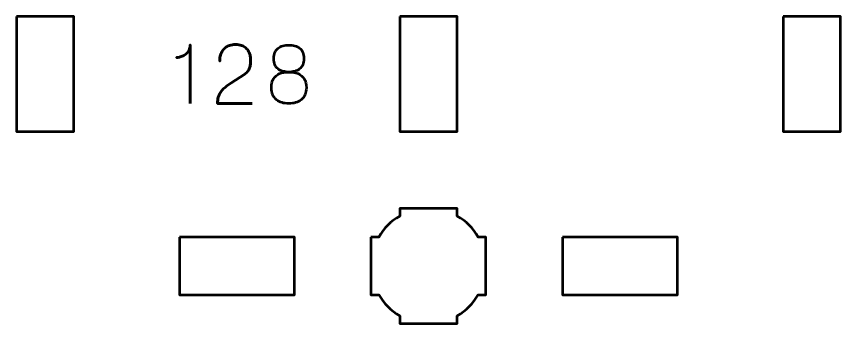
# Model space of a CAD drawing. Header units: centimetres. Extents: x -14.55 to -6.45, y -18.9 to -10.8.
# Drawn here: x -12.65 to -8.35, y -17.15 to -15.55 of the extents above; entities that cross this region are included whole.
import ezdxf

# ---------------------------------------------------------------- set-up
doc = ezdxf.new("R2010")
doc.units = ezdxf.units.CM
doc.header["$MEASUREMENT"] = 0
doc.layers.add('Layer 1', color=7, linetype='Continuous')

msp = doc.modelspace()

# ---------------------------------------------------------------- linework, layer by layer
at = {"layer": 'Layer 1', "lineweight": 53}
for points, knots in [([(-12.64997, -15.54998), (-12.64997, -15.54998), (-12.34997, -15.54998), (-12.34997, -15.54998), (-12.34997, -15.54998), (-12.34997, -15.54998), (-12.34997, -16.14998), (-12.34997, -16.14998), (-12.34997, -16.14998), (-12.34997, -16.14998), (-12.64997, -16.14998), (-12.64997, -16.14998), (-12.64997, -16.14998), (-12.64997, -16.14998), (-12.64997, -15.54998), (-12.64997, -15.54998)], [0, 0, 0, 0, 0.25, 0.25, 0.25, 0.25, 0.5, 0.5, 0.5, 0.5, 0.75, 0.75, 0.75, 0.75, 1, 1, 1, 1]), ([(-10.65004, -15.54998), (-10.65004, -15.54998), (-10.35004, -15.54998), (-10.35004, -15.54998), (-10.35004, -15.54998), (-10.35004, -15.54998), (-10.35004, -16.14998), (-10.35004, -16.14998), (-10.35004, -16.14998), (-10.35004, -16.14998), (-10.65004, -16.14998), (-10.65004, -16.14998), (-10.65004, -16.14998), (-10.65004, -16.14998), (-10.65004, -15.54998), (-10.65004, -15.54998)], [0, 0, 0, 0, 0.25, 0.25, 0.25, 0.25, 0.5, 0.5, 0.5, 0.5, 0.75, 0.75, 0.75, 0.75, 1, 1, 1, 1]), ([(-8.64994, -15.54998), (-8.64994, -15.54998), (-8.34993, -15.54998), (-8.34993, -15.54998), (-8.34993, -15.54998), (-8.34993, -15.54998), (-8.34993, -16.14998), (-8.34993, -16.14998), (-8.34993, -16.14998), (-8.34993, -16.14998), (-8.64994, -16.14998), (-8.64994, -16.14998), (-8.64994, -16.14998), (-8.64994, -16.14998), (-8.64994, -15.54998), (-8.64994, -15.54998)], [0, 0, 0, 0, 0.25, 0.25, 0.25, 0.25, 0.5, 0.5, 0.5, 0.5, 0.75, 0.75, 0.75, 0.75, 1, 1, 1, 1]), ([(-10.8, -16.69994), (-10.8, -16.69994), (-10.7598, -16.69994), (-10.7598, -16.69994), (-10.7598, -16.69994), (-10.73347, -16.65442), (-10.69551, -16.61649), (-10.65, -16.59016), (-10.65, -16.59016), (-10.65, -16.59016), (-10.65, -16.54994), (-10.65, -16.54994), (-10.65, -16.54994), (-10.65, -16.54994), (-10.35, -16.54994), (-10.35, -16.54994), (-10.35, -16.54994), (-10.35, -16.54994), (-10.35, -16.59013), (-10.35, -16.59013), (-10.35, -16.59013), (-10.30447, -16.61646), (-10.26648, -16.65441), (-10.24012, -16.69994), (-10.24012, -16.69994), (-10.24012, -16.69994), (-10.2, -16.69994), (-10.2, -16.69994), (-10.2, -16.69994), (-10.2, -16.69994), (-10.2, -16.84536), (-10.2, -16.84536), (-10.2, -16.84536), (-10.2, -16.84536), (-10.19994, -16.85001), (-10.19994, -16.85001), (-10.19994, -16.85001), (-10.19994, -16.85001), (-10.2, -16.85465), (-10.2, -16.85465), (-10.2, -16.85465), (-10.2, -16.85465), (-10.2, -16.99994), (-10.2, -16.99994), (-10.2, -16.99994), (-10.2, -16.99994), (-10.24007, -16.99994), (-10.24007, -16.99994), (-10.24007, -16.99994), (-10.26642, -17.04551), (-10.30442, -17.08352), (-10.35, -17.10988), (-10.35, -17.10988), (-10.35, -17.10988), (-10.35, -17.14994), (-10.35, -17.14994), (-10.35, -17.14994), (-10.35, -17.14994), (-10.49328, -17.14994), (-10.49328, -17.14994), (-10.49328, -17.14994), (-10.49328, -17.14994), (-10.49995, -17.15002), (-10.49995, -17.15002), (-10.49995, -17.15002), (-10.49995, -17.15002), (-10.50663, -17.14994), (-10.50663, -17.14994), (-10.50663, -17.14994), (-10.50663, -17.14994), (-10.65, -17.14994), (-10.65, -17.14994), (-10.65, -17.14994), (-10.65, -17.14994), (-10.65, -17.10984), (-10.65, -17.10984), (-10.65, -17.10984), (-10.69554, -17.08348), (-10.73352, -17.04549), (-10.75985, -16.99994), (-10.75985, -16.99994), (-10.75985, -16.99994), (-10.8, -16.99994), (-10.8, -16.99994), (-10.8, -16.99994), (-10.8, -16.99994), (-10.8, -16.69994), (-10.8, -16.69994)], [0, 0, 0, 0, 0.0454545, 0.0454545, 0.0454545, 0.0454545, 0.0909091, 0.0909091, 0.0909091, 0.0909091, 0.1363636, 0.1363636, 0.1363636, 0.1363636, 0.1818182, 0.1818182, 0.1818182, 0.1818182, 0.2272727, 0.2272727, 0.2272727, 0.2272727, 0.2727273, 0.2727273, 0.2727273, 0.2727273, 0.3181818, 0.3181818, 0.3181818, 0.3181818, 0.3636364, 0.3636364, 0.3636364, 0.3636364, 0.4090909, 0.4090909, 0.4090909, 0.4090909, 0.4545455, 0.4545455, 0.4545455, 0.4545455, 0.5, 0.5, 0.5, 0.5, 0.5454545, 0.5454545, 0.5454545, 0.5454545, 0.5909091, 0.5909091, 0.5909091, 0.5909091, 0.6363636, 0.6363636, 0.6363636, 0.6363636, 0.6818182, 0.6818182, 0.6818182, 0.6818182, 0.7272727, 0.7272727, 0.7272727, 0.7272727, 0.7727273, 0.7727273, 0.7727273, 0.7727273, 0.8181818, 0.8181818, 0.8181818, 0.8181818, 0.8636364, 0.8636364, 0.8636364, 0.8636364, 0.9090909, 0.9090909, 0.9090909, 0.9090909, 0.9545455, 0.9545455, 0.9545455, 0.9545455, 1, 1, 1, 1]), ([(-11.79999, -16.69996), (-11.79999, -16.69996), (-11.19998, -16.69996), (-11.19998, -16.69996), (-11.19998, -16.69996), (-11.19998, -16.69996), (-11.19998, -16.99997), (-11.19998, -16.99997), (-11.19998, -16.99997), (-11.19998, -16.99997), (-11.79999, -16.99997), (-11.79999, -16.99997), (-11.79999, -16.99997), (-11.79999, -16.99997), (-11.79999, -16.69996), (-11.79999, -16.69996)], [0, 0, 0, 0, 0.25, 0.25, 0.25, 0.25, 0.5, 0.5, 0.5, 0.5, 0.75, 0.75, 0.75, 0.75, 1, 1, 1, 1]), ([(-9.79992, -16.69996), (-9.79992, -16.69996), (-9.19992, -16.69996), (-9.19992, -16.69996), (-9.19992, -16.69996), (-9.19992, -16.69996), (-9.19992, -16.99997), (-9.19992, -16.99997), (-9.19992, -16.99997), (-9.19992, -16.99997), (-9.79992, -16.99997), (-9.79992, -16.99997), (-9.79992, -16.99997), (-9.79992, -16.99997), (-9.79992, -16.69996), (-9.79992, -16.69996)], [0, 0, 0, 0, 0.25, 0.25, 0.25, 0.25, 0.5, 0.5, 0.5, 0.5, 0.75, 0.75, 0.75, 0.75, 1, 1, 1, 1])]:
    msp.add_open_spline(points, degree=3, knots=knots, dxfattribs=at)
at = {"layer": 'Layer 1', "color": 5, "lineweight": 53}
for points, knots in [([(-11.74362, -16.00346), (-11.74362, -16.00346), (-11.74362, -15.69824), (-11.74362, -15.69824), (-11.74362, -15.69824), (-11.74369, -15.70861), (-11.74553, -15.7175), (-11.74906, -15.72491), (-11.74906, -15.72491), (-11.75251, -15.73239), (-11.7571, -15.73853), (-11.76274, -15.74346), (-11.76274, -15.74346), (-11.76839, -15.7484), (-11.77446, -15.75235), (-11.78095, -15.75532), (-11.78095, -15.75532), (-11.78744, -15.75821), (-11.79372, -15.7604), (-11.79979, -15.76174), (-11.79979, -15.76174), (-11.80592, -15.76315), (-11.81115, -15.764), (-11.81559, -15.76428), (-11.81559, -15.76428), (-11.81115, -15.764), (-11.80592, -15.76315), (-11.79979, -15.76174), (-11.79979, -15.76174), (-11.79372, -15.7604), (-11.78744, -15.75821), (-11.78095, -15.75532), (-11.78095, -15.75532), (-11.77446, -15.75235), (-11.76839, -15.7484), (-11.76274, -15.74346), (-11.76274, -15.74346), (-11.7571, -15.73853), (-11.75251, -15.73239), (-11.74906, -15.72491), (-11.74906, -15.72491), (-11.74553, -15.7175), (-11.74369, -15.70861), (-11.74362, -15.69824), (-11.74362, -15.69824), (-11.74362, -15.69824), (-11.74362, -16.00346), (-11.74362, -16.00346)], [0, 0, 0, 0, 0.0833333, 0.0833333, 0.0833333, 0.0833333, 0.1666667, 0.1666667, 0.1666667, 0.1666667, 0.25, 0.25, 0.25, 0.25, 0.3333333, 0.3333333, 0.3333333, 0.3333333, 0.4166667, 0.4166667, 0.4166667, 0.4166667, 0.5, 0.5, 0.5, 0.5, 0.5833333, 0.5833333, 0.5833333, 0.5833333, 0.6666667, 0.6666667, 0.6666667, 0.6666667, 0.75, 0.75, 0.75, 0.75, 0.8333333, 0.8333333, 0.8333333, 0.8333333, 0.9166667, 0.9166667, 0.9166667, 0.9166667, 1, 1, 1, 1]), ([(-11.41978, -16.00346), (-11.41978, -16.00346), (-11.60139, -16.00346), (-11.60139, -16.00346), (-11.60139, -16.00346), (-11.60104, -15.99118), (-11.59949, -15.98032), (-11.59687, -15.971), (-11.59687, -15.971), (-11.59419, -15.96169), (-11.5906, -15.95351), (-11.58615, -15.94645), (-11.58615, -15.94645), (-11.58163, -15.9394), (-11.57648, -15.93312), (-11.57063, -15.92761), (-11.57063, -15.92761), (-11.56477, -15.92204), (-11.55849, -15.91696), (-11.55172, -15.91216), (-11.55172, -15.91216), (-11.54495, -15.90743), (-11.53796, -15.90271), (-11.53069, -15.89805), (-11.53069, -15.89805), (-11.53069, -15.89805), (-11.4583, -15.84979), (-11.4583, -15.84979), (-11.4583, -15.84979), (-11.4509, -15.84457), (-11.44511, -15.83886), (-11.44102, -15.83272), (-11.44102, -15.83272), (-11.43686, -15.82658), (-11.43396, -15.82009), (-11.4322, -15.81324), (-11.4322, -15.81324), (-11.43051, -15.80647), (-11.42945, -15.79949), (-11.4291, -15.79243), (-11.4291, -15.79243), (-11.42874, -15.7853), (-11.4286, -15.77818), (-11.42867, -15.77105), (-11.42867, -15.77105), (-11.42867, -15.7652), (-11.42945, -15.75892), (-11.431, -15.75214), (-11.431, -15.75214), (-11.43262, -15.74544), (-11.43516, -15.73874), (-11.43876, -15.73211), (-11.43876, -15.73211), (-11.44236, -15.72547), (-11.44716, -15.71941), (-11.45315, -15.7139), (-11.45315, -15.7139), (-11.45915, -15.70847), (-11.46656, -15.7041), (-11.47538, -15.70078), (-11.47538, -15.70078), (-11.4842, -15.69746), (-11.49457, -15.69577), (-11.50656, -15.6957), (-11.50656, -15.6957), (-11.51863, -15.69577), (-11.52928, -15.69746), (-11.53846, -15.70071), (-11.53846, -15.70071), (-11.54763, -15.70395), (-11.55546, -15.70847), (-11.56195, -15.71418), (-11.56195, -15.71418), (-11.56844, -15.7199), (-11.57366, -15.72653), (-11.57775, -15.73394), (-11.57775, -15.73394), (-11.58185, -15.74135), (-11.58481, -15.74925), (-11.58671, -15.75758), (-11.58671, -15.75758), (-11.58862, -15.7659), (-11.58954, -15.77437), (-11.58954, -15.78291), (-11.58954, -15.78291), (-11.58954, -15.77437), (-11.58862, -15.7659), (-11.58671, -15.75758), (-11.58671, -15.75758), (-11.58481, -15.74925), (-11.58185, -15.74135), (-11.57775, -15.73394), (-11.57775, -15.73394), (-11.57366, -15.72653), (-11.56844, -15.7199), (-11.56195, -15.71418), (-11.56195, -15.71418), (-11.55546, -15.70847), (-11.54763, -15.70395), (-11.53846, -15.70071), (-11.53846, -15.70071), (-11.52928, -15.69746), (-11.51863, -15.69577), (-11.50656, -15.6957), (-11.50656, -15.6957), (-11.49457, -15.69577), (-11.4842, -15.69746), (-11.47538, -15.70078), (-11.47538, -15.70078), (-11.46656, -15.7041), (-11.45915, -15.70847), (-11.45315, -15.7139), (-11.45315, -15.7139), (-11.44716, -15.71941), (-11.44236, -15.72547), (-11.43876, -15.73211), (-11.43876, -15.73211), (-11.43516, -15.73874), (-11.43262, -15.74544), (-11.431, -15.75214), (-11.431, -15.75214), (-11.42945, -15.75892), (-11.42867, -15.7652), (-11.42867, -15.77105), (-11.42867, -15.77105), (-11.4286, -15.77818), (-11.42874, -15.7853), (-11.4291, -15.79243), (-11.4291, -15.79243), (-11.42945, -15.79949), (-11.43051, -15.80647), (-11.4322, -15.81324), (-11.4322, -15.81324), (-11.43396, -15.82009), (-11.43686, -15.82658), (-11.44102, -15.83272), (-11.44102, -15.83272), (-11.44511, -15.83886), (-11.4509, -15.84457), (-11.4583, -15.84979), (-11.4583, -15.84979), (-11.4583, -15.84979), (-11.53069, -15.89805), (-11.53069, -15.89805), (-11.53069, -15.89805), (-11.53796, -15.90271), (-11.54495, -15.90743), (-11.55172, -15.91216), (-11.55172, -15.91216), (-11.55849, -15.91696), (-11.56477, -15.92204), (-11.57063, -15.92761), (-11.57063, -15.92761), (-11.57648, -15.93312), (-11.58163, -15.9394), (-11.58615, -15.94645), (-11.58615, -15.94645), (-11.5906, -15.95351), (-11.59419, -15.96169), (-11.59687, -15.971), (-11.59687, -15.971), (-11.59949, -15.98032), (-11.60104, -15.99118), (-11.60139, -16.00346), (-11.60139, -16.00346), (-11.60139, -16.00346), (-11.41978, -16.00346), (-11.41978, -16.00346)], [0, 0, 0, 0, 0.0238095, 0.0238095, 0.0238095, 0.0238095, 0.047619, 0.047619, 0.047619, 0.047619, 0.0714286, 0.0714286, 0.0714286, 0.0714286, 0.0952381, 0.0952381, 0.0952381, 0.0952381, 0.1190476, 0.1190476, 0.1190476, 0.1190476, 0.1428571, 0.1428571, 0.1428571, 0.1428571, 0.1666667, 0.1666667, 0.1666667, 0.1666667, 0.1904762, 0.1904762, 0.1904762, 0.1904762, 0.2142857, 0.2142857, 0.2142857, 0.2142857, 0.2380952, 0.2380952, 0.2380952, 0.2380952, 0.2619048, 0.2619048, 0.2619048, 0.2619048, 0.2857143, 0.2857143, 0.2857143, 0.2857143, 0.3095238, 0.3095238, 0.3095238, 0.3095238, 0.3333333, 0.3333333, 0.3333333, 0.3333333, 0.3571429, 0.3571429, 0.3571429, 0.3571429, 0.3809524, 0.3809524, 0.3809524, 0.3809524, 0.4047619, 0.4047619, 0.4047619, 0.4047619, 0.4285714, 0.4285714, 0.4285714, 0.4285714, 0.452381, 0.452381, 0.452381, 0.452381, 0.4761905, 0.4761905, 0.4761905, 0.4761905, 0.5, 0.5, 0.5, 0.5, 0.5238095, 0.5238095, 0.5238095, 0.5238095, 0.547619, 0.547619, 0.547619, 0.547619, 0.5714286, 0.5714286, 0.5714286, 0.5714286, 0.5952381, 0.5952381, 0.5952381, 0.5952381, 0.6190476, 0.6190476, 0.6190476, 0.6190476, 0.6428571, 0.6428571, 0.6428571, 0.6428571, 0.6666667, 0.6666667, 0.6666667, 0.6666667, 0.6904762, 0.6904762, 0.6904762, 0.6904762, 0.7142857, 0.7142857, 0.7142857, 0.7142857, 0.7380952, 0.7380952, 0.7380952, 0.7380952, 0.7619048, 0.7619048, 0.7619048, 0.7619048, 0.7857143, 0.7857143, 0.7857143, 0.7857143, 0.8095238, 0.8095238, 0.8095238, 0.8095238, 0.8333333, 0.8333333, 0.8333333, 0.8333333, 0.8571429, 0.8571429, 0.8571429, 0.8571429, 0.8809524, 0.8809524, 0.8809524, 0.8809524, 0.9047619, 0.9047619, 0.9047619, 0.9047619, 0.9285714, 0.9285714, 0.9285714, 0.9285714, 0.952381, 0.952381, 0.952381, 0.952381, 0.9761905, 0.9761905, 0.9761905, 0.9761905, 1, 1, 1, 1]), ([(-11.22886, -15.83963), (-11.218, -15.83963), (-11.20784, -15.83836), (-11.19831, -15.83582), (-11.19831, -15.83582), (-11.18886, -15.83321), (-11.18053, -15.82912), (-11.17327, -15.82354), (-11.17327, -15.82354), (-11.16607, -15.81797), (-11.16043, -15.8107), (-11.15633, -15.80174), (-11.15633, -15.80174), (-11.15224, -15.79285), (-11.1502, -15.78206), (-11.15013, -15.76936), (-11.15013, -15.76936), (-11.1502, -15.75666), (-11.15217, -15.74579), (-11.15605, -15.73676), (-11.15605, -15.73676), (-11.15993, -15.72773), (-11.16544, -15.72032), (-11.17249, -15.71461), (-11.17249, -15.71461), (-11.17955, -15.70896), (-11.18787, -15.7048), (-11.19747, -15.70219), (-11.19747, -15.70219), (-11.20699, -15.69958), (-11.21751, -15.69845), (-11.22886, -15.69866), (-11.22886, -15.69866), (-11.24022, -15.6988), (-11.25074, -15.70029), (-11.26026, -15.7029), (-11.26026, -15.7029), (-11.26986, -15.70558), (-11.27818, -15.70967), (-11.28524, -15.71524), (-11.28524, -15.71524), (-11.29229, -15.72082), (-11.2978, -15.72808), (-11.30168, -15.73697), (-11.30168, -15.73697), (-11.30556, -15.74593), (-11.30753, -15.75666), (-11.3076, -15.76936), (-11.3076, -15.76936), (-11.30753, -15.78206), (-11.30549, -15.79285), (-11.30139, -15.80174), (-11.30139, -15.80174), (-11.2973, -15.8107), (-11.29166, -15.81797), (-11.28439, -15.82354), (-11.28439, -15.82354), (-11.27719, -15.82912), (-11.26887, -15.83321), (-11.25941, -15.83582), (-11.25941, -15.83582), (-11.24989, -15.83836), (-11.23973, -15.83963), (-11.22886, -15.83963)], [0, 0, 0, 0, 0.0625, 0.0625, 0.0625, 0.0625, 0.125, 0.125, 0.125, 0.125, 0.1875, 0.1875, 0.1875, 0.1875, 0.25, 0.25, 0.25, 0.25, 0.3125, 0.3125, 0.3125, 0.3125, 0.375, 0.375, 0.375, 0.375, 0.4375, 0.4375, 0.4375, 0.4375, 0.5, 0.5, 0.5, 0.5, 0.5625, 0.5625, 0.5625, 0.5625, 0.625, 0.625, 0.625, 0.625, 0.6875, 0.6875, 0.6875, 0.6875, 0.75, 0.75, 0.75, 0.75, 0.8125, 0.8125, 0.8125, 0.8125, 0.875, 0.875, 0.875, 0.875, 0.9375, 0.9375, 0.9375, 0.9375, 1, 1, 1, 1]), ([(-11.22886, -15.83963), (-11.218, -15.83963), (-11.20784, -15.83836), (-11.19831, -15.83582), (-11.19831, -15.83582), (-11.18886, -15.83321), (-11.18053, -15.82912), (-11.17327, -15.82354), (-11.17327, -15.82354), (-11.16607, -15.81797), (-11.16043, -15.8107), (-11.15633, -15.80174), (-11.15633, -15.80174), (-11.15224, -15.79285), (-11.1502, -15.78206), (-11.15013, -15.76936), (-11.15013, -15.76936), (-11.1502, -15.75666), (-11.15217, -15.74579), (-11.15605, -15.73676), (-11.15605, -15.73676), (-11.15993, -15.72773), (-11.16544, -15.72032), (-11.17249, -15.71461), (-11.17249, -15.71461), (-11.17955, -15.70896), (-11.18787, -15.7048), (-11.19747, -15.70219), (-11.19747, -15.70219), (-11.20699, -15.69958), (-11.21751, -15.69845), (-11.22886, -15.69866), (-11.22886, -15.69866), (-11.24022, -15.6988), (-11.25074, -15.70029), (-11.26026, -15.7029), (-11.26026, -15.7029), (-11.26986, -15.70558), (-11.27818, -15.70967), (-11.28524, -15.71524), (-11.28524, -15.71524), (-11.29229, -15.72082), (-11.2978, -15.72808), (-11.30168, -15.73697), (-11.30168, -15.73697), (-11.30556, -15.74593), (-11.30753, -15.75666), (-11.3076, -15.76936), (-11.3076, -15.76936), (-11.30753, -15.78206), (-11.30549, -15.79285), (-11.30139, -15.80174), (-11.30139, -15.80174), (-11.2973, -15.8107), (-11.29166, -15.81797), (-11.28439, -15.82354), (-11.28439, -15.82354), (-11.27719, -15.82912), (-11.26887, -15.83321), (-11.25941, -15.83582), (-11.25941, -15.83582), (-11.24989, -15.83836), (-11.23973, -15.83963), (-11.22886, -15.83963)], [0, 0, 0, 0, 0.0625, 0.0625, 0.0625, 0.0625, 0.125, 0.125, 0.125, 0.125, 0.1875, 0.1875, 0.1875, 0.1875, 0.25, 0.25, 0.25, 0.25, 0.3125, 0.3125, 0.3125, 0.3125, 0.375, 0.375, 0.375, 0.375, 0.4375, 0.4375, 0.4375, 0.4375, 0.5, 0.5, 0.5, 0.5, 0.5625, 0.5625, 0.5625, 0.5625, 0.625, 0.625, 0.625, 0.625, 0.6875, 0.6875, 0.6875, 0.6875, 0.75, 0.75, 0.75, 0.75, 0.8125, 0.8125, 0.8125, 0.8125, 0.875, 0.875, 0.875, 0.875, 0.9375, 0.9375, 0.9375, 0.9375, 1, 1, 1, 1]), ([(-11.22886, -16.00346), (-11.21616, -16.00346), (-11.20431, -16.00198), (-11.1933, -15.99887), (-11.1933, -15.99887), (-11.1823, -15.99577), (-11.17263, -15.9909), (-11.16424, -15.98427), (-11.16424, -15.98427), (-11.15591, -15.97771), (-11.14935, -15.96924), (-11.14462, -15.9588), (-11.14462, -15.9588), (-11.13989, -15.94843), (-11.1375, -15.93594), (-11.13743, -15.92133), (-11.13743, -15.92133), (-11.13757, -15.90193), (-11.14138, -15.8862), (-11.14893, -15.8742), (-11.14893, -15.8742), (-11.15647, -15.86214), (-11.16706, -15.85339), (-11.18068, -15.84782), (-11.18068, -15.84782), (-11.19436, -15.84231), (-11.21038, -15.83956), (-11.22886, -15.83963), (-11.22886, -15.83963), (-11.24728, -15.83956), (-11.26337, -15.84231), (-11.27691, -15.84782), (-11.27691, -15.84782), (-11.29053, -15.85339), (-11.30104, -15.86214), (-11.30852, -15.8742), (-11.30852, -15.8742), (-11.316, -15.8862), (-11.31981, -15.90193), (-11.31988, -15.92133), (-11.31988, -15.92133), (-11.31981, -15.93594), (-11.31741, -15.94843), (-11.31268, -15.9588), (-11.31268, -15.9588), (-11.30796, -15.96924), (-11.30147, -15.97771), (-11.29307, -15.98427), (-11.29307, -15.98427), (-11.28474, -15.9909), (-11.27515, -15.99577), (-11.26414, -15.99887), (-11.26414, -15.99887), (-11.25321, -16.00198), (-11.24142, -16.00346), (-11.22886, -16.00346)], [0, 0, 0, 0, 0.0714286, 0.0714286, 0.0714286, 0.0714286, 0.1428571, 0.1428571, 0.1428571, 0.1428571, 0.2142857, 0.2142857, 0.2142857, 0.2142857, 0.2857143, 0.2857143, 0.2857143, 0.2857143, 0.3571429, 0.3571429, 0.3571429, 0.3571429, 0.4285714, 0.4285714, 0.4285714, 0.4285714, 0.5, 0.5, 0.5, 0.5, 0.5714286, 0.5714286, 0.5714286, 0.5714286, 0.6428571, 0.6428571, 0.6428571, 0.6428571, 0.7142857, 0.7142857, 0.7142857, 0.7142857, 0.7857143, 0.7857143, 0.7857143, 0.7857143, 0.8571429, 0.8571429, 0.8571429, 0.8571429, 0.9285714, 0.9285714, 0.9285714, 0.9285714, 1, 1, 1, 1]), ([(-11.22886, -16.00346), (-11.21616, -16.00346), (-11.20431, -16.00198), (-11.1933, -15.99887), (-11.1933, -15.99887), (-11.1823, -15.99577), (-11.17263, -15.9909), (-11.16424, -15.98427), (-11.16424, -15.98427), (-11.15591, -15.97771), (-11.14935, -15.96924), (-11.14462, -15.9588), (-11.14462, -15.9588), (-11.13989, -15.94843), (-11.1375, -15.93594), (-11.13743, -15.92133), (-11.13743, -15.92133), (-11.13757, -15.90193), (-11.14138, -15.8862), (-11.14893, -15.8742), (-11.14893, -15.8742), (-11.15647, -15.86214), (-11.16706, -15.85339), (-11.18068, -15.84782), (-11.18068, -15.84782), (-11.19436, -15.84231), (-11.21038, -15.83956), (-11.22886, -15.83963), (-11.22886, -15.83963), (-11.24728, -15.83956), (-11.26337, -15.84231), (-11.27691, -15.84782), (-11.27691, -15.84782), (-11.29053, -15.85339), (-11.30104, -15.86214), (-11.30852, -15.8742), (-11.30852, -15.8742), (-11.316, -15.8862), (-11.31981, -15.90193), (-11.31988, -15.92133), (-11.31988, -15.92133), (-11.31981, -15.93594), (-11.31741, -15.94843), (-11.31268, -15.9588), (-11.31268, -15.9588), (-11.30796, -15.96924), (-11.30147, -15.97771), (-11.29307, -15.98427), (-11.29307, -15.98427), (-11.28474, -15.9909), (-11.27515, -15.99577), (-11.26414, -15.99887), (-11.26414, -15.99887), (-11.25321, -16.00198), (-11.24142, -16.00346), (-11.22886, -16.00346)], [0, 0, 0, 0, 0.0714286, 0.0714286, 0.0714286, 0.0714286, 0.1428571, 0.1428571, 0.1428571, 0.1428571, 0.2142857, 0.2142857, 0.2142857, 0.2142857, 0.2857143, 0.2857143, 0.2857143, 0.2857143, 0.3571429, 0.3571429, 0.3571429, 0.3571429, 0.4285714, 0.4285714, 0.4285714, 0.4285714, 0.5, 0.5, 0.5, 0.5, 0.5714286, 0.5714286, 0.5714286, 0.5714286, 0.6428571, 0.6428571, 0.6428571, 0.6428571, 0.7142857, 0.7142857, 0.7142857, 0.7142857, 0.7857143, 0.7857143, 0.7857143, 0.7857143, 0.8571429, 0.8571429, 0.8571429, 0.8571429, 0.9285714, 0.9285714, 0.9285714, 0.9285714, 1, 1, 1, 1])]:
    msp.add_open_spline(points, degree=3, knots=knots, dxfattribs=at)

doc.saveas('drawing.dxf')
